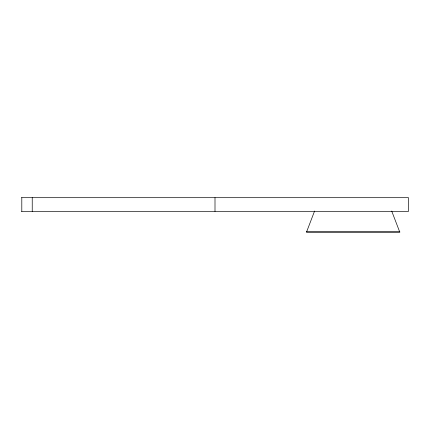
<?xml version="1.0" encoding="UTF-8"?>
<svg xmlns="http://www.w3.org/2000/svg" width="430" height="430" viewBox="0 0 430 430"><rect width="100%" height="100%" fill="white"/><g stroke="black" fill="none" stroke-linecap="round" stroke-linejoin="round"><path stroke-width="0.64" d="M391.703 211.06L399.846 232.313L306.44 232.313L314.577 211.06M21.5 197.687L408.5 197.687L408.5 211.399L21.5 211.399M306.44 231.625L399.846 231.625M215 197.687L215 211.399M32.234 197.687L32.234 211.399M21.801 197.687L21.801 211.399"/></g></svg>
